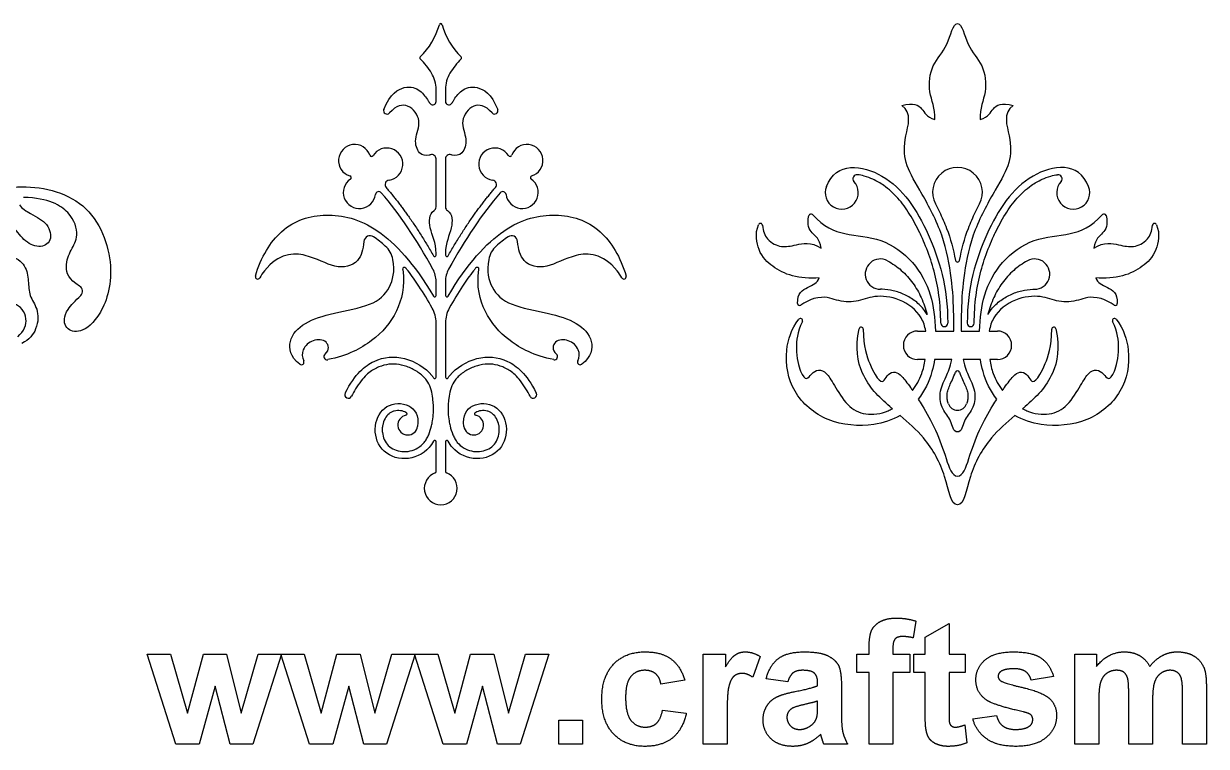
# Model space of a CAD drawing. Extents: x -103 to 101, y -110 to 99.
# Drawn here: x -48.82 to -1.3, y -108.73 to -79.69 of the extents above; entities that cross this region are included whole.
import ezdxf

# ---------------------------------------------------------------- set-up
doc = ezdxf.new("R2010")
doc.units = 0
doc.header["$MEASUREMENT"] = 0
doc.layers.add('LAYER_03', color=5, linetype='CONTINUOUS')

msp = doc.modelspace()

# ---------------------------------------------------------------- linework, layer by layer
at = {"layer": 'LAYER_03'}
for p, q in [((-32.249, -82.814), (-32.249, -82.325)), ((-31.873, -82.325), (-31.873, -82.814)), ((-32.249, -87.049), (-32.249, -85.121)), ((-31.873, -85.121), (-31.873, -87.049)), ((-32.249, -88.983), (-32.249, -88.924)), ((-31.873, -88.924), (-31.873, -88.983)), ((-32.249, -90.604), (-32.249, -90.045)), ((-31.873, -90.045), (-31.873, -90.604)), ((-32.249, -93.89), (-32.249, -91.707)), ((-31.873, -91.707), (-31.873, -93.89)), ((-12.903, -92.037), (-12.577, -92.037)), ((-12.181, -92.037), (-11.447, -92.037)), ((-11.153, -92.037), (-10.419, -92.037)), ((-10.023, -92.037), (-9.697, -92.037)), ((-12.595, -93.182), (-12.903, -93.182)), ((-11.528, -93.182), (-12.222, -93.182)), ((-10.378, -93.182), (-11.072, -93.182)), ((-9.697, -93.182), (-10.005, -93.182)), ((-32.249, -97.685), (-32.249, -96.488)), ((-31.873, -96.488), (-31.873, -97.685)), ((-12.968, -103.695), (-13.076, -104.366)), ((-12.598, -104.343), (-11.641, -103.787)), ((-11.641, -103.787), (-11.641, -105.022)), ((-12.598, -105.022), (-12.598, -104.343)), ((-14.851, -105.022), (-14.851, -104.751)), ((-13.894, -104.772), (-13.894, -105.022)), ((-42.71, -108.633), (-43.863, -105.022)), ((-43.863, -105.022), (-42.926, -105.022)), ((-42.926, -105.022), (-42.243, -107.388)), ((-42.243, -107.388), (-41.601, -105.022)), ((-41.601, -105.022), (-40.674, -105.022)), ((-40.674, -105.022), (-40.082, -107.388)), ((-40.082, -107.388), (-39.397, -105.022)), ((-38.462, -105.022), (-39.613, -108.633)), ((-39.397, -105.022), (-38.462, -105.022)), ((-37.339, -108.633), (-38.493, -105.022)), ((-38.493, -105.022), (-37.556, -105.022)), ((-37.556, -105.022), (-36.872, -107.388)), ((-36.872, -107.388), (-36.231, -105.022)), ((-36.231, -105.022), (-35.304, -105.022)), ((-35.304, -105.022), (-34.712, -107.388)), ((-34.712, -107.388), (-34.027, -105.022)), ((-33.092, -105.022), (-34.243, -108.633)), ((-34.027, -105.022), (-33.092, -105.022)), ((-31.969, -108.633), (-33.122, -105.022)), ((-33.122, -105.022), (-32.185, -105.022)), ((-32.185, -105.022), (-31.502, -107.388)), ((-31.502, -107.388), (-30.861, -105.022)), ((-30.861, -105.022), (-29.933, -105.022)), ((-29.933, -105.022), (-29.342, -107.388)), ((-29.342, -107.388), (-28.656, -105.022)), ((-27.721, -105.022), (-28.872, -108.633)), ((-28.656, -105.022), (-27.721, -105.022)), ((-21.518, -108.633), (-21.518, -105.022)), ((-21.518, -105.022), (-20.622, -105.022)), ((-20.622, -105.022), (-20.622, -105.532)), ((-19.234, -105.111), (-19.527, -105.949)), ((-15.345, -105.763), (-15.345, -105.022)), ((-15.345, -105.022), (-14.851, -105.022)), ((-13.894, -105.022), (-13.215, -105.022)), ((-13.215, -105.022), (-13.215, -105.763)), ((-13.061, -105.763), (-13.061, -105.022)), ((-13.061, -105.022), (-12.598, -105.022)), ((-11.641, -105.022), (-10.993, -105.022)), ((-10.993, -105.022), (-10.993, -105.763)), ((-6.579, -108.633), (-6.579, -105.022)), ((-6.579, -105.022), (-5.715, -105.022)), ((-5.715, -105.022), (-5.715, -105.512)), ((-14.851, -105.763), (-15.345, -105.763)), ((-14.851, -108.633), (-14.851, -105.763)), ((-13.215, -105.763), (-13.894, -105.763)), ((-13.894, -105.763), (-13.894, -108.633)), ((-12.598, -105.763), (-13.061, -105.763)), ((-12.598, -107.354), (-12.598, -105.763)), ((-10.993, -105.763), (-11.641, -105.763)), ((-11.641, -105.763), (-11.641, -107.254)), ((-7.443, -105.917), (-8.339, -106.071)), ((-41.132, -106.311), (-41.763, -108.633)), ((-40.52, -108.633), (-41.132, -106.311)), ((-35.761, -106.311), (-36.392, -108.633)), ((-35.15, -108.633), (-35.761, -106.311)), ((-30.391, -106.311), (-31.022, -108.633)), ((-29.78, -108.633), (-30.391, -106.311)), ((-22.258, -106.071), (-23.215, -106.226)), ((-18.122, -106.133), (-18.987, -106.01)), ((-16.919, -106.287), (-16.919, -106.191)), ((-15.962, -106.324), (-15.962, -107.443)), ((-1.301, -106.317), (-1.301, -108.633)), ((-16.919, -107.095), (-16.919, -106.905)), ((-5.622, -106.878), (-5.622, -108.633)), ((-4.419, -108.633), (-4.419, -106.653)), ((-3.462, -106.898), (-3.462, -108.633)), ((-2.258, -108.633), (-2.258, -106.568)), ((-23.153, -107.275), (-22.197, -107.399)), ((-27.32, -108.633), (-27.32, -107.676)), ((-27.32, -107.676), (-26.363, -107.676)), ((-26.363, -107.676), (-26.363, -108.633)), ((-20.561, -107.516), (-20.561, -108.633)), ((-11.008, -107.863), (-10.931, -108.587)), ((-10.684, -107.615), (-9.727, -107.491)), ((-41.763, -108.633), (-42.71, -108.633)), ((-39.613, -108.633), (-40.52, -108.633)), ((-36.392, -108.633), (-37.339, -108.633)), ((-34.243, -108.633), (-35.15, -108.633)), ((-31.022, -108.633), (-31.969, -108.633)), ((-28.872, -108.633), (-29.78, -108.633)), ((-26.363, -108.633), (-27.32, -108.633)), ((-20.561, -108.633), (-21.518, -108.633)), ((-15.715, -108.633), (-16.672, -108.633)), ((-13.894, -108.633), (-14.851, -108.633)), ((-5.622, -108.633), (-6.579, -108.633)), ((-3.462, -108.633), (-4.419, -108.633)), ((-1.301, -108.633), (-2.258, -108.633))]:
    msp.add_line(p, q, dxfattribs=at)
for centre, radius, start, end in [((-34.95, -78.924), 2.946, 314.5557, 344.1929), ((-32.061, -79.742), 0.0565, 15.8071, 164.1929), ((-29.172, -78.924), 2.946, 195.8071, 225.4443), ((-32.844, -81.063), 0.0565, 134.5557, 225.4443), ((-34.95, -83.203), 2.946, 31.2192, 45.4443), ((-29.172, -83.203), 2.946, 134.5557, 148.7808), ((-31.279, -81.063), 0.0565, 314.5557, 45.4443), ((-33.501, -82.325), 1.252, 0, 31.2192), ((-30.621, -82.325), 1.252, 148.7808, 180), ((-34.224, -83.184), 0.134, 158.3751, 317.4456), ((-32.384, -82.814), 0.135, 225, 0), ((-31.738, -82.814), 0.135, 180, 315), ((-29.899, -83.184), 0.134, 222.5544, 21.6249), ((-35.521, -85.187), 0.648, 19.2786, 252.9312), ((-28.601, -85.187), 0.648, 287.0688, 160.7214), ((-34.843, -84.949), 0.0706, 199.2786, 328.0622), ((-34.233, -85.33), 0.648, 278.1354, 148.0623), ((-32.425, -85.121), 0.176, 360, 107.4174), ((-31.697, -85.121), 0.176, 72.5826, 180), ((-29.889, -85.33), 0.648, 31.9377, 261.8646), ((-29.28, -84.949), 0.0706, 211.9378, 340.7214), ((-11.3, -86.463), 1.003, 332.1869, 207.813), ((-35.329, -86.468), 0.648, 124.1476, 352.8398), ((-35.732, -85.874), 0.0706, 304.1476, 72.9312), ((-34.115, -86.153), 0.184, 98.1354, 220.6221), ((-30.007, -86.153), 0.184, 319.3779, 81.8646), ((-28.794, -86.468), 0.648, 187.1602, 55.8524), ((-28.39, -85.874), 0.0706, 107.0688, 235.8524), ((-15.338, -85.918), 0.165, 83.3657, 222.2124), ((-7.262, -85.918), 0.165, 317.7876, 96.6343), ((-34.552, -86.566), 0.134, 40.4965, 172.8398), ((-29.57, -86.566), 0.134, 7.1602, 139.5035), ((-15.951, -86.475), 0.663, 158.3246, 42.2141), ((-6.649, -86.475), 0.663, 137.7859, 21.6754), ((-32.425, -87.049), 0.176, 301.918, 359.9902), ((-31.697, -87.049), 0.176, 180.0098, 238.082), ((-17.185, -87.417), 0.084, 42.7176, 165.3759), ((-5.414, -87.417), 0.084, 14.6241, 137.2824), ((-19.219, -87.794), 0.084, 3.1042, 158.6339), ((-3.381, -87.794), 0.084, 21.3661, 176.8958), ((-34.903, -88.452), 0.245, 55.7514, 175.517), ((-29.219, -88.452), 0.245, 4.483, 124.2486), ((-34.914, -89.329), 0.944, 10.237, 48.5558), ((-29.208, -89.329), 0.944, 131.4442, 169.763), ((-32.306, -88.983), 0.0565, 209.8086, 360), ((-31.816, -88.983), 0.0565, 180, 330.1914), ((-14.399, -89.75), 0.609, 61.5407, 270), ((-11.3, -89.182), 0.084, 190.9653, 349.0347), ((-8.201, -89.75), 0.609, 270, 118.4593), ((-33.519, -89.552), 0.0743, 38.4423, 188.9356), ((-33.276, -90.045), 1.027, 0, 28.6868), ((-30.846, -90.045), 1.027, 151.3132, 180), ((-30.603, -89.552), 0.0743, 351.0644, 141.5577), ((-46.692, -90.437), 0.238, 314.5146, 59.726), ((-39.417, -89.853), 0.0939, 164.1956, 330.1444), ((-24.705, -89.853), 0.0939, 209.8556, 15.8044), ((-32.306, -90.604), 0.0565, 210.5962, 360), ((-31.816, -90.604), 0.0565, 180, 329.4038), ((-33.467, -91.707), 1.218, 0, 29.136), ((-30.655, -91.707), 1.218, 150.864, 180), ((-17.638, -90.922), 0.084, 182.7368, 300.758), ((-4.962, -90.922), 0.084, 239.242, 357.2632), ((-17.606, -91.616), 0.084, 334.0295, 141.5125), ((-4.994, -91.616), 0.084, 38.4875, 205.9705), ((-15.171, -91.964), 0.084, 0.4828, 167.7405), ((-12.903, -92.609), 0.572, 90, 270), ((-11.832, -91.719), 0.14, 180, 0), ((-10.767, -91.719), 0.14, 180, 0), ((-9.697, -92.609), 0.572, 270, 90), ((-7.429, -91.964), 0.084, 12.2595, 179.5172), ((-36.63, -93.063), 0.127, 130.3005, 281.1488), ((-27.493, -93.063), 0.127, 258.8512, 49.6995), ((-37.661, -93.286), 0.105, 232.9875, 29.0413), ((-26.461, -93.286), 0.105, 150.9587, 307.0125), ((-32.306, -93.89), 0.0565, 212.7422, 360), ((-31.816, -93.89), 0.0565, 180, 327.2578), ((-11.3, -93.721), 0.084, 20.6721, 159.3279), ((-35.775, -94.594), 0.141, 152.5979, 332.5979), ((-28.347, -94.594), 0.141, 207.4021, 27.4021), ((-11.3, -94.83), 0.39, 200.2585, 339.7418), ((-33.386, -95.814), 0.399, 101.0262, 352.0758), ((-33.473, -95.366), 0.0565, 281.0262, 57.7709), ((-30.737, -95.814), 0.399, 187.9242, 78.9738), ((-30.649, -95.366), 0.0565, 122.2291, 258.9738), ((-32.306, -96.488), 0.0565, 360, 152.0035), ((-31.816, -96.488), 0.0565, 27.9965, 180), ((-32.061, -98.359), 0.661, 109.9587, 270), ((-32.306, -97.685), 0.0565, 289.9587, 0), ((-32.061, -98.359), 0.661, 270, 70.0413), ((-31.816, -97.685), 0.0565, 180, 250.0413)]:
    msp.add_arc(centre, radius, start, end, dxfattribs=at)
for points, degree in [([(-12.205, -83.536), (-12.186, -83.08), (-12.515, -82.467), (-12.367, -81.302), (-11.651, -80.629), (-11.489, -79.685), (-11.3, -79.685)], 3), ([(-11.3, -79.685), (-11.111, -79.685), (-10.949, -80.629), (-10.233, -81.302), (-10.085, -82.467), (-10.414, -83.08), (-10.395, -83.536)], 3), ([(-13.533, -82.971), (-13.066, -82.847), (-12.669, -83.072), (-12.563, -83.43), (-12.205, -83.536)], 3), ([(-10.395, -83.536), (-10.037, -83.43), (-9.931, -83.072), (-9.534, -82.847), (-9.067, -82.971)], 3), ([(-32.376, -89.552), (-33.032, -88.352), (-33.725, -87.328), (-34.45, -86.479)], 3), ([(-34.255, -86.272), (-33.259, -87.433), (-32.355, -89.011)], 2), ([(-31.767, -89.011), (-30.863, -87.433), (-29.868, -86.272)], 2), ([(-29.672, -86.479), (-30.398, -87.328), (-31.09, -88.352), (-31.747, -89.552)], 3), ([(-34.289, -88.621), (-34.44, -88.487), (-34.599, -88.362), (-34.765, -88.249)], 3), ([(-29.357, -88.249), (-29.523, -88.362), (-29.682, -88.487), (-29.833, -88.621)], 3), ([(-14.404, -103.712), (-14.147, -103.571), (-13.755, -103.571)], 2), ([(-13.755, -103.571), (-13.353, -103.571), (-12.968, -103.695)], 2), ([(-14.755, -104.075), (-14.66, -103.852), (-14.404, -103.712)], 2), ([(-14.851, -104.751), (-14.851, -104.299), (-14.755, -104.075)], 2), ([(-13.805, -104.407), (-13.894, -104.502), (-13.894, -104.772)], 2), ([(-13.51, -104.312), (-13.716, -104.312), (-13.805, -104.407)], 2), ([(-13.076, -104.366), (-13.302, -104.312), (-13.51, -104.312)], 2), ([(-25.123, -105.43), (-24.654, -104.929), (-23.854, -104.929)], 2), ([(-23.854, -104.929), (-23.2, -104.929), (-22.813, -105.212)], 2), ([(-20.23, -105.05), (-20.056, -104.929), (-19.835, -104.929)], 2), ([(-19.835, -104.929), (-19.523, -104.929), (-19.234, -105.111)], 2), ([(-18.493, -105.194), (-18.143, -104.929), (-17.453, -104.929)], 2), ([(-17.453, -104.929), (-16.826, -104.929), (-16.519, -105.081)], 2), ([(-10.19, -105.252), (-9.82, -104.929), (-9.041, -104.929)], 2), ([(-9.041, -104.929), (-8.3, -104.929), (-7.94, -105.179)], 2), ([(-5.715, -105.512), (-5.243, -104.929), (-4.592, -104.929)], 2), ([(-4.592, -104.929), (-4.246, -104.929), (-3.992, -105.074)], 2), ([(-3.064, -105.074), (-2.79, -104.929), (-2.479, -104.929)], 2), ([(-2.479, -104.929), (-2.083, -104.929), (-1.809, -105.091)], 2), ([(-25.592, -106.831), (-25.592, -105.932), (-25.123, -105.43)], 2), ([(-22.813, -105.212), (-22.427, -105.494), (-22.258, -106.071)], 2), ([(-20.622, -105.532), (-20.405, -105.171), (-20.23, -105.05)], 2), ([(-18.987, -106.01), (-18.843, -105.459), (-18.493, -105.194)], 2), ([(-16.519, -105.081), (-16.212, -105.233), (-16.087, -105.466)], 2), ([(-16.087, -105.466), (-15.962, -105.7), (-15.962, -106.324)], 2), ([(-10.561, -106.047), (-10.561, -105.574), (-10.19, -105.252)], 2), ([(-7.94, -105.179), (-7.579, -105.429), (-7.443, -105.917)], 2), ([(-3.992, -105.074), (-3.737, -105.219), (-3.574, -105.512)], 2), ([(-3.574, -105.512), (-3.338, -105.219), (-3.064, -105.074)], 2), ([(-1.809, -105.091), (-1.535, -105.253), (-1.399, -105.567)], 2), ([(-24.425, -105.921), (-24.635, -106.172), (-24.635, -106.76)], 2), ([(-23.861, -105.67), (-24.214, -105.67), (-24.425, -105.921)], 2), ([(-23.429, -105.81), (-23.595, -105.67), (-23.861, -105.67)], 2), ([(-23.215, -106.226), (-23.262, -105.949), (-23.429, -105.81)], 2), ([(-20.276, -105.904), (-20.409, -106.015), (-20.485, -106.304)], 2), ([(-19.953, -105.794), (-20.144, -105.794), (-20.276, -105.904)], 2), ([(-19.527, -105.949), (-19.756, -105.794), (-19.953, -105.794)], 2), ([(-17.905, -105.773), (-18.039, -105.876), (-18.122, -106.133)], 2), ([(-17.53, -105.67), (-17.77, -105.67), (-17.905, -105.773)], 2), ([(-17.047, -105.79), (-17.175, -105.67), (-17.53, -105.67)], 2), ([(-16.919, -106.191), (-16.919, -105.909), (-17.047, -105.79)], 2), ([(-9.557, -105.715), (-9.666, -105.792), (-9.666, -105.913)], 2), ([(-9.666, -105.913), (-9.666, -106.016), (-9.571, -106.089)], 2), ([(-9.018, -105.608), (-9.394, -105.608), (-9.557, -105.715)], 2), ([(-8.557, -105.728), (-8.719, -105.608), (-9.018, -105.608)], 2), ([(-8.339, -106.071), (-8.396, -105.847), (-8.557, -105.728)], 2), ([(-5.299, -105.789), (-5.473, -105.908), (-5.547, -106.133)], 2), ([(-4.909, -105.67), (-5.126, -105.67), (-5.299, -105.789)], 2), ([(-4.624, -105.745), (-4.729, -105.67), (-4.909, -105.67)], 2), ([(-4.469, -105.973), (-4.519, -105.82), (-4.624, -105.745)], 2), ([(-3.132, -105.793), (-3.307, -105.915), (-3.385, -106.151)], 2), ([(-2.759, -105.67), (-2.958, -105.67), (-3.132, -105.793)], 2), ([(-2.356, -105.874), (-2.487, -105.67), (-2.759, -105.67)], 2), ([(-2.258, -106.568), (-2.258, -106.031), (-2.356, -105.874)], 2), ([(-1.399, -105.567), (-1.301, -105.799), (-1.301, -106.317)], 2), ([(-20.485, -106.304), (-20.561, -106.594), (-20.561, -107.516)], 2), ([(-17.825, -106.522), (-17.171, -106.396), (-16.919, -106.287)], 2), ([(-10.132, -106.866), (-10.561, -106.571), (-10.561, -106.047)], 2), ([(-9.571, -106.089), (-9.442, -106.186), (-8.681, -106.362)], 2), ([(-8.681, -106.362), (-7.92, -106.539), (-7.619, -106.792)], 2), ([(-5.547, -106.133), (-5.622, -106.357), (-5.622, -106.878)], 2), ([(-4.419, -106.653), (-4.419, -106.126), (-4.469, -105.973)], 2), ([(-3.385, -106.151), (-3.462, -106.388), (-3.462, -106.898)], 2), ([(-25.122, -108.223), (-25.592, -107.72), (-25.592, -106.831)], 2), ([(-24.635, -106.76), (-24.635, -107.414), (-24.42, -107.684)], 2), ([(-18.967, -107.112), (-18.825, -106.872), (-18.567, -106.745)], 2), ([(-18.567, -106.745), (-18.31, -106.617), (-17.825, -106.522)], 2), ([(-16.919, -106.905), (-17.095, -106.966), (-17.476, -107.051)], 2), ([(-8.665, -107.338), (-9.822, -107.078), (-10.132, -106.866)], 2), ([(-7.619, -106.792), (-7.32, -107.048), (-7.32, -107.507)], 2), ([(-23.398, -107.801), (-23.225, -107.648), (-23.153, -107.275)], 2), ([(-19.11, -107.658), (-19.11, -107.352), (-18.967, -107.112)], 2), ([(-17.974, -107.217), (-18.153, -107.35), (-18.153, -107.554)], 2), ([(-17.476, -107.051), (-17.857, -107.136), (-17.974, -107.217)], 2), ([(-16.954, -107.561), (-16.919, -107.438), (-16.919, -107.095)], 2), ([(-12.567, -108.035), (-12.598, -107.866), (-12.598, -107.354)], 2), ([(-11.641, -107.254), (-11.641, -107.707), (-11.623, -107.782)], 2), ([(-8.345, -107.466), (-8.416, -107.397), (-8.665, -107.338)], 2), ([(-24.42, -107.684), (-24.204, -107.954), (-23.842, -107.954)], 2), ([(-23.842, -107.954), (-23.57, -107.954), (-23.398, -107.801)], 2), ([(-22.197, -107.399), (-22.342, -108.055), (-22.755, -108.391)], 2), ([(-18.79, -108.423), (-19.11, -108.12), (-19.11, -107.658)], 2), ([(-18.153, -107.554), (-18.153, -107.754), (-18.01, -107.901)], 2), ([(-17.173, -107.877), (-17.007, -107.748), (-16.954, -107.561)], 2), ([(-15.962, -107.443), (-15.962, -107.92), (-15.91, -108.147)], 2), ([(-11.623, -107.782), (-11.604, -107.857), (-11.54, -107.905)], 2), ([(-11.383, -107.954), (-11.253, -107.954), (-11.008, -107.863)], 2), ([(-10.123, -108.427), (-10.552, -108.128), (-10.684, -107.615)], 2), ([(-9.727, -107.491), (-9.666, -107.764), (-9.48, -107.905)], 2), ([(-8.402, -107.908), (-8.277, -107.811), (-8.277, -107.649)], 2), ([(-8.277, -107.649), (-8.277, -107.538), (-8.345, -107.466)], 2), ([(-7.32, -107.507), (-7.32, -108.007), (-7.734, -108.366)], 2), ([(-23.864, -108.726), (-24.653, -108.726), (-25.122, -108.223)], 2), ([(-18.01, -107.901), (-17.867, -108.047), (-17.645, -108.047)], 2), ([(-17.645, -108.047), (-17.398, -108.047), (-17.173, -107.877)], 2), ([(-16.797, -108.242), (-17.041, -108.484), (-17.32, -108.605)], 2), ([(-16.763, -108.353), (-16.787, -108.269), (-16.797, -108.242)], 2), ([(-15.91, -108.147), (-15.858, -108.374), (-15.715, -108.633)], 2), ([(-12.435, -108.411), (-12.531, -108.272), (-12.567, -108.035)], 2), ([(-11.54, -107.905), (-11.476, -107.954), (-11.383, -107.954)], 2), ([(-9.48, -107.905), (-9.293, -108.047), (-8.958, -108.047)], 2), ([(-8.958, -108.047), (-8.589, -108.047), (-8.402, -107.908)], 2), ([(-22.755, -108.391), (-23.169, -108.726), (-23.864, -108.726)], 2), ([(-17.913, -108.726), (-18.469, -108.726), (-18.79, -108.423)], 2), ([(-17.32, -108.605), (-17.598, -108.726), (-17.913, -108.726)], 2), ([(-16.672, -108.633), (-16.709, -108.539), (-16.763, -108.353)], 2), ([(-12.135, -108.638), (-12.34, -108.55), (-12.435, -108.411)], 2), ([(-11.676, -108.726), (-11.93, -108.726), (-12.135, -108.638)], 2), ([(-10.931, -108.587), (-11.26, -108.726), (-11.676, -108.726)], 2), ([(-8.958, -108.726), (-9.694, -108.726), (-10.123, -108.427)], 2), ([(-7.734, -108.366), (-8.148, -108.726), (-8.958, -108.726)], 2)]:
    msp.add_open_spline(points, degree=degree, dxfattribs=at)
for points, knots in [([(-34.348, -83.135), (-34.093, -82.491), (-33.445, -82.125), (-32.856, -82.346), (-32.612, -82.708), (-32.515, -82.873), (-32.479, -82.909)], [1063.23241, 1063.23241, 1063.23241, 1063.23241, 1063.655204, 1064.105544, 1064.555885, 1064.712383, 1064.712383, 1064.712383, 1064.712383]), ([(-31.643, -82.909), (-31.607, -82.873), (-31.511, -82.708), (-31.267, -82.346), (-30.677, -82.125), (-30.03, -82.491), (-29.775, -83.135)], [1068.860475, 1068.860475, 1068.860475, 1068.860475, 1069.016973, 1069.467314, 1069.917654, 1070.340448, 1070.340448, 1070.340448, 1070.340448]), ([(-32.478, -84.953), (-32.491, -84.958), (-32.642, -85.001), (-32.947, -84.965), (-33.167, -84.345), (-32.786, -83.599), (-33.329, -82.866), (-33.838, -82.962), (-34.125, -83.274)], [1061.053876, 1061.053876, 1061.053876, 1061.053876, 1061.092394, 1061.48968, 1061.886966, 1062.284252, 1062.681538, 1063.035497, 1063.035497, 1063.035497, 1063.035497]), ([(-29.997, -83.274), (-30.284, -82.962), (-30.793, -82.866), (-31.336, -83.599), (-30.955, -84.345), (-31.175, -84.965), (-31.481, -85.001), (-31.631, -84.958), (-31.645, -84.953)], [1070.537361, 1070.537361, 1070.537361, 1070.537361, 1070.89132, 1071.288606, 1071.685892, 1072.083179, 1072.480465, 1072.518982, 1072.518982, 1072.518982, 1072.518982]), ([(-11.447, -92.037), (-11.445, -91.778), (-11.457, -90.899), (-11.53, -89.785), (-11.919, -87.944), (-12.887, -86.254), (-13.448, -85.272), (-13.463, -84.276), (-13.112, -83.279), (-13.533, -82.971)], [1303.369262, 1303.369262, 1303.369262, 1303.369262, 1303.739539, 1304.594055, 1305.44857, 1306.303086, 1307.157601, 1308.012117, 1308.866632, 1308.866632, 1308.866632, 1308.866632]), ([(-9.067, -82.971), (-9.488, -83.279), (-9.137, -84.276), (-9.151, -85.272), (-9.713, -86.254), (-10.681, -87.944), (-11.07, -89.785), (-11.143, -90.899), (-11.155, -91.778), (-11.153, -92.037)], [1317.580101, 1317.580101, 1317.580101, 1317.580101, 1318.434616, 1319.289132, 1320.143647, 1320.998163, 1321.852678, 1322.707194, 1323.077471, 1323.077471, 1323.077471, 1323.077471]), ([(-16.568, -86.23), (-16.164, -85.214), (-14.001, -85.51), (-12.367, -88.023), (-11.692, -90.278), (-11.692, -91.719)], [142.138361, 142.138361, 142.138361, 142.138361, 144.37907, 146.795876, 149.212682, 149.212682, 149.212682, 149.212682]), ([(-6.032, -86.23), (-6.436, -85.214), (-8.598, -85.51), (-10.233, -88.023), (-10.907, -90.278), (-10.907, -91.719)], [142.138361, 142.138361, 142.138361, 142.138361, 144.37907, 146.795876, 149.212682, 149.212682, 149.212682, 149.212682]), ([(-11.973, -91.719), (-11.973, -91.349), (-12.016, -90.643), (-12.217, -89.642), (-12.471, -88.883), (-12.683, -88.38), (-12.9, -87.908), (-13.197, -87.345), (-13.67, -86.689), (-14.181, -86.222), (-14.653, -85.948), (-15.013, -85.81), (-15.226, -85.765), (-15.319, -85.754)], [149.526842, 149.526842, 149.526842, 149.526842, 150.320483, 151.038659, 151.708434, 152.03186, 152.208853, 152.821264, 153.393008, 153.935036, 154.294107, 154.557313, 154.758191, 154.758191, 154.758191, 154.758191]), ([(-10.627, -91.719), (-10.627, -91.349), (-10.584, -90.643), (-10.383, -89.642), (-10.129, -88.883), (-9.917, -88.38), (-9.7, -87.908), (-9.403, -87.345), (-8.929, -86.689), (-8.419, -86.222), (-7.947, -85.948), (-7.587, -85.81), (-7.374, -85.765), (-7.281, -85.754)], [149.526842, 149.526842, 149.526842, 149.526842, 150.320483, 151.038659, 151.708434, 152.03186, 152.208853, 152.821264, 153.393008, 153.935036, 154.294107, 154.557313, 154.758191, 154.758191, 154.758191, 154.758191]), ([(-54.115, -90.041), (-53.297, -88.357), (-51.426, -86.809), (-48.981, -85.968), (-45.975, -86.757), (-45.04, -89.754), (-45.83, -91.675), (-46.672, -92.174), (-47.205, -91.908), (-47.229, -91.317), (-46.744, -90.822), (-46.525, -90.607)], [1672.479422, 1672.479422, 1672.479422, 1672.479422, 1673.896802, 1675.408163, 1676.919524, 1678.430885, 1679.942246, 1681.453608, 1682.964969, 1684.47633, 1685.347689, 1685.347689, 1685.347689, 1685.347689]), ([(-46.572, -90.231), (-47.032, -89.962), (-47.179, -89.372), (-46.92, -88.765), (-46.594, -88.245), (-46.83, -87.287), (-47.799, -86.7), (-48.821, -86.665)], [1685.644778, 1685.644778, 1685.644778, 1685.644778, 1686.350122, 1687.18071, 1688.011299, 1688.841887, 1689.620049, 1689.620049, 1689.620049, 1689.620049]), ([(-12.187, -86.931), (-12.133, -87.035), (-11.969, -87.356), (-11.642, -88.093), (-11.467, -88.761), (-11.382, -89.198)], [65.619905, 65.619905, 65.619905, 65.619905, 65.871514, 66.391124, 67.344901, 67.344901, 67.344901, 67.344901]), ([(-11.217, -89.198), (-11.133, -88.761), (-10.958, -88.093), (-10.631, -87.356), (-10.467, -87.035), (-10.412, -86.931)], [60.948441, 60.948441, 60.948441, 60.948441, 61.902218, 62.421828, 62.673357, 62.673357, 62.673357, 62.673357]), ([(-48.991, -86.963), (-48.9, -87.109), (-48.422, -87.396), (-47.817, -87.691), (-47.643, -88.456), (-48.201, -88.743), (-48.85, -88.411), (-49.242, -87.76), (-50.025, -87.256), (-50.851, -87.352), (-51.304, -87.843), (-51.053, -88.594), (-50.303, -88.911), (-49.329, -88.917), (-48.71, -89.394), (-48.618, -90.032), (-48.614, -90.629), (-48.24, -91.103), (-48.21, -91.869), (-48.592, -92.393), (-48.889, -92.534)], [1689.905849, 1689.905849, 1689.905849, 1689.905849, 1690.267967, 1690.845296, 1691.422624, 1691.999953, 1692.577282, 1693.154611, 1693.73194, 1694.309269, 1694.886597, 1695.463926, 1696.041255, 1696.618584, 1697.195913, 1697.773241, 1698.35057, 1698.927899, 1699.505228, 1699.930857, 1699.930857, 1699.930857, 1699.930857]), ([(-39.508, -89.828), (-39.291, -89.061), (-38.45, -87.726), (-36.708, -87.21), (-34.674, -87.665), (-33.132, -89.318), (-32.355, -90.632)], [1043.598314, 1043.598314, 1043.598314, 1043.598314, 1044.854595, 1046.339516, 1047.824436, 1049.245356, 1049.245356, 1049.245356, 1049.245356]), ([(-32.249, -88.924), (-32.249, -88.466), (-32.529, -88.029), (-32.542, -87.329), (-32.332, -87.198)], [1058.656507, 1058.656507, 1058.656507, 1058.656507, 1059.284418, 1059.760938, 1059.760938, 1059.760938, 1059.760938]), ([(-31.79, -87.198), (-31.58, -87.329), (-31.593, -88.029), (-31.873, -88.466), (-31.873, -88.924)], [1073.81192, 1073.81192, 1073.81192, 1073.81192, 1074.28844, 1074.916352, 1074.916352, 1074.916352, 1074.916352]), ([(-31.768, -90.632), (-30.991, -89.318), (-29.449, -87.665), (-27.415, -87.21), (-25.673, -87.726), (-24.831, -89.061), (-24.615, -89.828)], [1084.327502, 1084.327502, 1084.327502, 1084.327502, 1085.748422, 1087.233343, 1088.718263, 1089.974545, 1089.974545, 1089.974545, 1089.974545]), ([(-16.775, -88.706), (-16.848, -88.327), (-17.128, -88.147), (-17.369, -87.788), (-17.267, -87.395)], [1295.432702, 1295.432702, 1295.432702, 1295.432702, 1296.049981, 1296.603016, 1296.603016, 1296.603016, 1296.603016]), ([(-17.124, -87.36), (-16.661, -87.861), (-15.829, -88.208), (-14.357, -88.244), (-12.995, -89.224), (-12.314, -90.57), (-12.203, -91.513), (-12.181, -92.037)], [1296.731464, 1296.731464, 1296.731464, 1296.731464, 1297.889334, 1299.128327, 1300.367319, 1301.606311, 1302.845303, 1302.845303, 1302.845303, 1302.845303]), ([(-10.419, -92.037), (-10.396, -91.513), (-10.286, -90.57), (-9.605, -89.224), (-8.242, -88.244), (-6.771, -88.208), (-5.939, -87.861), (-5.476, -87.36)], [1323.60143, 1323.60143, 1323.60143, 1323.60143, 1324.840422, 1326.079414, 1327.318407, 1328.557399, 1329.715269, 1329.715269, 1329.715269, 1329.715269]), ([(-5.333, -87.395), (-5.231, -87.788), (-5.472, -88.147), (-5.752, -88.327), (-5.825, -88.706)], [1329.843717, 1329.843717, 1329.843717, 1329.843717, 1330.396752, 1331.014031, 1331.014031, 1331.014031, 1331.014031]), ([(-16.854, -89.895), (-17.236, -89.937), (-17.985, -89.874), (-18.754, -89.452), (-19.29, -88.958), (-19.443, -88.135), (-19.297, -87.763)], [1289.912046, 1289.912046, 1289.912046, 1289.912046, 1290.728695, 1291.545345, 1292.361994, 1292.988363, 1292.988363, 1292.988363, 1292.988363]), ([(-19.135, -87.789), (-19.123, -88.021), (-18.917, -88.46), (-18.353, -88.695), (-17.848, -88.59), (-17.196, -88.443), (-16.775, -88.706)], [1293.151233, 1293.151233, 1293.151233, 1293.151233, 1293.572167, 1294.192345, 1294.812524, 1295.432702, 1295.432702, 1295.432702, 1295.432702]), ([(-5.825, -88.706), (-5.404, -88.443), (-4.752, -88.59), (-4.246, -88.695), (-3.682, -88.46), (-3.477, -88.021), (-3.465, -87.789)], [1331.014031, 1331.014031, 1331.014031, 1331.014031, 1331.634209, 1332.254388, 1332.874566, 1333.2955, 1333.2955, 1333.2955, 1333.2955]), ([(-3.303, -87.763), (-3.157, -88.135), (-3.31, -88.958), (-3.846, -89.452), (-4.615, -89.874), (-5.363, -89.937), (-5.746, -89.895)], [1333.45837, 1333.45837, 1333.45837, 1333.45837, 1334.084738, 1334.901388, 1335.718038, 1336.534687, 1336.534687, 1336.534687, 1336.534687]), ([(-35.148, -88.433), (-35.174, -88.763), (-35.366, -89.383), (-36.312, -89.583), (-37.394, -88.881), (-38.631, -88.894), (-39.28, -89.802), (-39.336, -89.9)], [1040.402184, 1040.402184, 1040.402184, 1040.402184, 1040.976861, 1041.771963, 1042.567065, 1043.362167, 1043.453927, 1043.453927, 1043.453927, 1043.453927]), ([(-24.786, -89.9), (-24.842, -89.802), (-25.491, -88.894), (-26.728, -88.881), (-27.81, -89.583), (-28.756, -89.383), (-28.948, -88.763), (-28.974, -88.433)], [1090.118931, 1090.118931, 1090.118931, 1090.118931, 1090.210691, 1091.005793, 1091.800895, 1092.595997, 1093.170675, 1093.170675, 1093.170675, 1093.170675]), ([(-49.06, -92.271), (-48.791, -92.039), (-48.599, -91.438), (-49.149, -90.794), (-50.067, -91.037), (-50.891, -90.651), (-50.981, -89.573), (-51.622, -89.011), (-52.705, -89.114), (-53.576, -89.891), (-54.288, -91.17)], [1700.23972, 1700.23972, 1700.23972, 1700.23972, 1700.905969, 1701.770277, 1702.634586, 1703.498894, 1704.363202, 1705.22751, 1706.091819, 1706.888931, 1706.888931, 1706.888931, 1706.888931]), ([(-37.724, -93.371), (-38.116, -93.075), (-38.236, -92.37), (-37.584, -91.675), (-36.407, -91.302), (-34.769, -91.019), (-34.096, -90.416), (-33.896, -89.651), (-33.985, -89.161)], [1035.517934, 1035.517934, 1035.517934, 1035.517934, 1036.15119, 1036.839817, 1037.528443, 1038.21707, 1038.905696, 1039.473517, 1039.473517, 1039.473517, 1039.473517]), ([(-30.137, -89.161), (-30.226, -89.651), (-30.027, -90.416), (-29.353, -91.019), (-27.715, -91.302), (-26.538, -91.675), (-25.886, -92.37), (-26.006, -93.075), (-26.398, -93.371)], [1094.099342, 1094.099342, 1094.099342, 1094.099342, 1094.667162, 1095.355788, 1096.044415, 1096.733042, 1097.421668, 1098.054924, 1098.054924, 1098.054924, 1098.054924]), ([(-14.108, -89.215), (-13.911, -89.322), (-13.535, -89.583), (-13.078, -90.092), (-12.732, -90.698), (-12.58, -91.138), (-12.517, -91.369)], [49.129564, 49.129564, 49.129564, 49.129564, 49.60999, 50.104543, 50.584544, 51.098226, 51.098226, 51.098226, 51.098226]), ([(-8.491, -89.215), (-8.689, -89.322), (-9.065, -89.583), (-9.522, -90.092), (-9.868, -90.698), (-10.02, -91.138), (-10.083, -91.369)], [43.986659, 43.986659, 43.986659, 43.986659, 44.467085, 44.961637, 45.441639, 45.95532, 45.95532, 45.95532, 45.95532]), ([(-33.592, -89.564), (-33.485, -90.249), (-33.809, -91.408), (-34.694, -92.433), (-35.813, -93.031), (-36.605, -93.187)], [1137.378637, 1137.378637, 1137.378637, 1137.378637, 1138.278698, 1139.302193, 1140.273305, 1140.273305, 1140.273305, 1140.273305]), ([(-32.404, -91.115), (-32.572, -90.813), (-32.879, -90.3), (-33.25, -89.775), (-33.433, -89.541), (-33.461, -89.506)], [1136.251983, 1136.251983, 1136.251983, 1136.251983, 1136.802832, 1137.203344, 1137.274959, 1137.274959, 1137.274959, 1137.274959]), ([(-30.662, -89.506), (-30.69, -89.541), (-30.872, -89.775), (-31.243, -90.3), (-31.55, -90.813), (-31.719, -91.115)], [1102.781862, 1102.781862, 1102.781862, 1102.781862, 1102.853477, 1103.253989, 1103.804838, 1103.804838, 1103.804838, 1103.804838]), ([(-27.517, -93.187), (-28.31, -93.031), (-29.428, -92.433), (-30.313, -91.408), (-30.638, -90.249), (-30.53, -89.564)], [1099.783516, 1099.783516, 1099.783516, 1099.783516, 1100.754628, 1101.778123, 1102.678184, 1102.678184, 1102.678184, 1102.678184]), ([(-17.722, -90.926), (-17.742, -90.51), (-17.243, -90.238), (-16.933, -90.102), (-16.854, -89.895)], [1289.1239603, 1289.1239603, 1289.1239603, 1289.1239603, 1289.4816649, 1289.912046, 1289.912046, 1289.912046, 1289.912046]), ([(-5.746, -89.895), (-5.667, -90.102), (-5.357, -90.238), (-4.858, -90.51), (-4.878, -90.926)], [1336.534687, 1336.534687, 1336.534687, 1336.534687, 1336.9650681, 1337.3227727, 1337.3227727, 1337.3227727, 1337.3227727]), ([(-12.577, -92.037), (-12.609, -91.848), (-12.778, -91.316), (-13.616, -90.685), (-14.691, -90.582), (-15.343, -90.909), (-16.201, -90.834), (-16.638, -90.596), (-17.233, -90.779), (-17.595, -90.994)], [1285.428676, 1285.428676, 1285.428676, 1285.428676, 1285.750686, 1286.380527, 1287.010368, 1287.640209, 1288.27005, 1288.899891, 1289.000369, 1289.000369, 1289.000369, 1289.000369]), ([(-12.517, -91.369), (-12.549, -91.314), (-12.682, -91.116), (-12.975, -90.829), (-13.408, -90.566), (-13.867, -90.407), (-14.202, -90.363), (-14.376, -90.36), (-14.399, -90.36)], [45.95532, 45.95532, 45.95532, 45.95532, 46.093232, 46.462916, 46.826634, 47.174567, 47.496964, 47.546651, 47.546651, 47.546651, 47.546651]), ([(-10.083, -91.369), (-10.05, -91.314), (-9.918, -91.116), (-9.625, -90.829), (-9.191, -90.566), (-8.733, -90.407), (-8.398, -90.363), (-8.224, -90.36), (-8.201, -90.36)], [45.95532, 45.95532, 45.95532, 45.95532, 46.093232, 46.462916, 46.826634, 47.174567, 47.496964, 47.546651, 47.546651, 47.546651, 47.546651]), ([(-5.005, -90.994), (-5.366, -90.779), (-5.962, -90.596), (-6.399, -90.834), (-7.257, -90.909), (-7.909, -90.582), (-8.984, -90.685), (-9.821, -91.316), (-9.991, -91.848), (-10.023, -92.037)], [1337.446364, 1337.446364, 1337.446364, 1337.446364, 1337.546842, 1338.176683, 1338.806524, 1339.436365, 1340.066206, 1340.696047, 1341.018057, 1341.018057, 1341.018057, 1341.018057]), ([(-13.606, -95.427), (-13.918, -95.614), (-14.801, -95.919), (-16.597, -95.767), (-18.006, -94.539), (-18.298, -92.982), (-17.982, -91.954), (-17.672, -91.563)], [1264.304184, 1264.304184, 1264.304184, 1264.304184, 1265.137385, 1266.375951, 1267.614517, 1268.853083, 1269.737969, 1269.737969, 1269.737969, 1269.737969]), ([(-17.53, -91.652), (-17.742, -92.087), (-17.825, -92.89), (-17.606, -93.775), (-17.344, -94.027), (-17.187, -93.754), (-16.894, -93.545), (-16.559, -93.692), (-16.297, -94.142), (-15.731, -95.084), (-15.03, -95.451), (-14.318, -95.359), (-13.972, -95.19), (-13.917, -95.16)], [1269.913356, 1269.913356, 1269.913356, 1269.913356, 1270.370872, 1271.000713, 1271.630554, 1272.260395, 1272.890236, 1273.520077, 1274.149918, 1274.779759, 1275.4096, 1276.039441, 1276.160397, 1276.160397, 1276.160397, 1276.160397]), ([(-4.928, -91.563), (-4.618, -91.954), (-4.301, -92.982), (-4.594, -94.539), (-6.003, -95.767), (-7.798, -95.919), (-8.682, -95.614), (-8.994, -95.427)], [1251.65116, 1251.65116, 1251.65116, 1251.65116, 1252.536045, 1253.774611, 1255.013177, 1256.251744, 1257.084944, 1257.084944, 1257.084944, 1257.084944]), ([(-8.683, -95.16), (-8.628, -95.19), (-8.281, -95.359), (-7.57, -95.451), (-6.868, -95.084), (-6.303, -94.142), (-6.041, -93.692), (-5.706, -93.545), (-5.413, -93.754), (-5.256, -94.027), (-4.994, -93.775), (-4.775, -92.89), (-4.858, -92.087), (-5.069, -91.652)], [1245.228731, 1245.228731, 1245.228731, 1245.228731, 1245.349688, 1245.979529, 1246.609369, 1247.23921, 1247.869051, 1248.498892, 1249.128733, 1249.758574, 1250.388415, 1251.018256, 1251.475772, 1251.475772, 1251.475772, 1251.475772]), ([(-13.917, -95.16), (-13.95, -95.131), (-14.439, -94.709), (-15.181, -93.985), (-15.42, -92.714), (-15.253, -91.946)], [1276.160397, 1276.160397, 1276.160397, 1276.160397, 1276.258167, 1277.593301, 1278.647976, 1278.647976, 1278.647976, 1278.647976]), ([(-15.087, -91.963), (-15.081, -92.673), (-14.774, -93.557), (-14.41, -94.111), (-14.242, -94.055), (-14.108, -93.755), (-13.793, -93.644), (-13.555, -93.824), (-13.297, -94.145), (-13.132, -94.386), (-13.105, -94.427)], [1278.823128, 1278.823128, 1278.823128, 1278.823128, 1279.282153, 1279.869567, 1280.45698, 1281.044394, 1281.631807, 1282.219221, 1282.806634, 1282.920101, 1282.920101, 1282.920101, 1282.920101]), ([(-9.495, -94.427), (-9.467, -94.386), (-9.303, -94.145), (-9.045, -93.824), (-8.806, -93.644), (-8.492, -93.755), (-8.358, -94.055), (-8.19, -94.111), (-7.826, -93.557), (-7.519, -92.673), (-7.513, -91.963)], [1343.526631, 1343.526631, 1343.526631, 1343.526631, 1343.640098, 1344.227512, 1344.814925, 1345.402339, 1345.989752, 1346.577166, 1347.164579, 1347.623605, 1347.623605, 1347.623605, 1347.623605]), ([(-7.347, -91.946), (-7.18, -92.714), (-7.419, -93.985), (-8.161, -94.709), (-8.649, -95.131), (-8.683, -95.16)], [1347.798757, 1347.798757, 1347.798757, 1347.798757, 1348.853431, 1350.188565, 1350.286336, 1350.286336, 1350.286336, 1350.286336]), ([(-36.711, -92.966), (-36.511, -92.797), (-36.617, -92.363), (-37.214, -92.367), (-37.632, -92.714), (-37.643, -93.1), (-37.569, -93.235)], [1140.450152, 1140.450152, 1140.450152, 1140.450152, 1140.785023, 1141.170035, 1141.555047, 1141.849393, 1141.849393, 1141.849393, 1141.849393]), ([(-26.554, -93.235), (-26.479, -93.1), (-26.49, -92.714), (-26.908, -92.367), (-27.505, -92.363), (-27.611, -92.797), (-27.411, -92.966)], [1098.207428, 1098.207428, 1098.207428, 1098.207428, 1098.501773, 1098.886786, 1099.271798, 1099.606668, 1099.606668, 1099.606668, 1099.606668]), ([(-35.901, -94.529), (-35.492, -93.741), (-34.726, -93.108), (-33.524, -92.994), (-32.624, -93.536), (-32.376, -93.886), (-32.353, -93.921)], [1132.605172, 1132.605172, 1132.605172, 1132.605172, 1133.248146, 1133.930402, 1134.612658, 1134.687059, 1134.687059, 1134.687059, 1134.687059]), ([(-31.769, -93.921), (-31.746, -93.886), (-31.498, -93.536), (-30.598, -92.994), (-29.396, -93.108), (-28.63, -93.741), (-28.222, -94.529)], [1105.369762, 1105.369762, 1105.369762, 1105.369762, 1105.444163, 1106.126419, 1106.808674, 1107.451648, 1107.451648, 1107.451648, 1107.451648]), ([(-33.443, -95.318), (-33.45, -95.314), (-33.487, -95.292), (-33.564, -95.259), (-33.721, -95.224), (-33.888, -95.236), (-34.042, -95.292), (-34.179, -95.382), (-34.317, -95.554), (-34.393, -95.77), (-34.416, -95.964), (-34.408, -96.163), (-34.347, -96.404), (-34.18, -96.651), (-33.925, -96.817), (-33.672, -96.883), (-33.455, -96.886), (-33.234, -96.852), (-32.971, -96.746), (-32.752, -96.561), (-32.623, -96.369), (-32.515, -96.147), (-32.442, -95.903), (-32.383, -95.606), (-32.349, -95.327), (-32.355, -95.024), (-32.382, -94.717), (-32.433, -94.401), (-32.545, -94.127), (-32.693, -93.932), (-32.84, -93.794), (-33.016, -93.664), (-33.213, -93.552), (-33.421, -93.463), (-33.696, -93.38), (-34.045, -93.346), (-34.388, -93.414), (-34.653, -93.524), (-34.859, -93.639), (-35.066, -93.809), (-35.281, -94.05), (-35.478, -94.342), (-35.597, -94.557), (-35.65, -94.659)], [1126.967587, 1126.967587, 1126.967587, 1126.967587, 1126.981013, 1127.036176, 1127.101537, 1127.23493, 1127.29899, 1127.360587, 1127.493877, 1127.643556, 1127.722359, 1127.80281, 1127.961943, 1128.112433, 1128.26969, 1128.438085, 1128.524402, 1128.613031, 1128.793765, 1128.970966, 1129.062554, 1129.160105, 1129.363788, 1129.46671, 1129.643268, 1129.810164, 1129.948319, 1130.134758, 1130.318406, 1130.414662, 1130.522428, 1130.639562, 1130.761388, 1130.883164, 1131.000184, 1131.218115, 1131.435493, 1131.551923, 1131.67396, 1131.810515, 1131.977069, 1132.187806, 1132.369562, 1132.369562, 1132.369562, 1132.369562]), ([(-28.472, -94.659), (-28.525, -94.557), (-28.645, -94.342), (-28.841, -94.05), (-29.056, -93.809), (-29.263, -93.639), (-29.469, -93.524), (-29.734, -93.414), (-30.077, -93.346), (-30.426, -93.38), (-30.701, -93.463), (-30.909, -93.552), (-31.107, -93.664), (-31.282, -93.794), (-31.429, -93.932), (-31.577, -94.127), (-31.689, -94.401), (-31.741, -94.717), (-31.768, -95.024), (-31.773, -95.327), (-31.739, -95.606), (-31.68, -95.903), (-31.607, -96.147), (-31.499, -96.369), (-31.37, -96.561), (-31.152, -96.746), (-30.888, -96.852), (-30.667, -96.886), (-30.451, -96.883), (-30.197, -96.817), (-29.943, -96.651), (-29.775, -96.404), (-29.714, -96.163), (-29.706, -95.964), (-29.729, -95.77), (-29.806, -95.554), (-29.943, -95.382), (-30.08, -95.292), (-30.234, -95.236), (-30.401, -95.224), (-30.558, -95.259), (-30.635, -95.292), (-30.672, -95.314), (-30.68, -95.318)], [1107.687258, 1107.687258, 1107.687258, 1107.687258, 1107.869015, 1108.079752, 1108.246306, 1108.382861, 1108.504898, 1108.621328, 1108.838706, 1109.056637, 1109.173657, 1109.295433, 1109.417259, 1109.534393, 1109.642159, 1109.738415, 1109.922063, 1110.108502, 1110.246656, 1110.413553, 1110.590111, 1110.693033, 1110.896716, 1110.994267, 1111.085855, 1111.263056, 1111.44379, 1111.532419, 1111.618735, 1111.78713, 1111.944388, 1112.094878, 1112.254011, 1112.334462, 1112.413265, 1112.562944, 1112.696234, 1112.757831, 1112.821891, 1112.955284, 1113.020645, 1113.075808, 1113.089233, 1113.089233, 1113.089233, 1113.089233]), ([(-13.105, -94.427), (-12.954, -94.223), (-12.739, -93.835), (-12.626, -93.375), (-12.595, -93.182)], [1282.9201015, 1282.9201015, 1282.9201015, 1282.9201015, 1283.3752373, 1283.6917733, 1283.6917733, 1283.6917733, 1283.6917733]), ([(-12.222, -93.182), (-12.246, -93.345), (-12.361, -93.912), (-12.63, -94.452), (-12.881, -94.776)], [179.424607, 179.424607, 179.424607, 179.424607, 179.79058, 180.696651, 180.696651, 180.696651, 180.696651]), ([(-11.3, -96.094), (-11.472, -96.094), (-11.523, -95.59), (-11.926, -95.227), (-12.066, -94.523), (-11.782, -93.916), (-11.586, -93.496), (-11.528, -93.182)], [174.807528, 174.807528, 174.807528, 174.807528, 175.662044, 176.516559, 177.371074, 178.22559, 178.928749, 178.928749, 178.928749, 178.928749]), ([(-11.072, -93.182), (-11.013, -93.496), (-10.817, -93.916), (-10.534, -94.523), (-10.674, -95.227), (-11.077, -95.59), (-11.128, -96.094), (-11.3, -96.094)], [170.686307, 170.686307, 170.686307, 170.686307, 171.389466, 172.243982, 173.098497, 173.953013, 174.807528, 174.807528, 174.807528, 174.807528]), ([(-9.719, -94.776), (-9.97, -94.452), (-10.238, -93.912), (-10.354, -93.345), (-10.378, -93.182)], [184.587422, 184.587422, 184.587422, 184.587422, 185.493493, 185.859466, 185.859466, 185.859466, 185.859466]), ([(-10.005, -93.182), (-9.974, -93.375), (-9.861, -93.835), (-9.645, -94.223), (-9.495, -94.427)], [1342.7549592, 1342.7549592, 1342.7549592, 1342.7549592, 1343.0714952, 1343.526631, 1343.526631, 1343.526631, 1343.526631]), ([(-11.666, -94.966), (-11.684, -94.917), (-11.713, -94.805), (-11.724, -94.657), (-11.711, -94.53), (-11.68, -94.395), (-11.612, -94.213), (-11.498, -93.971), (-11.418, -93.796), (-11.379, -93.691)], [18.2867026, 18.2867026, 18.2867026, 18.2867026, 18.3984244, 18.5353824, 18.6025542, 18.6730805, 18.8334234, 19.0203523, 19.247862, 19.247862, 19.247862, 19.247862]), ([(-11.221, -93.691), (-11.182, -93.796), (-11.102, -93.971), (-10.988, -94.213), (-10.92, -94.395), (-10.889, -94.53), (-10.876, -94.657), (-10.886, -94.805), (-10.916, -94.917), (-10.934, -94.966)], [16.64722, 16.64722, 16.64722, 16.64722, 16.8747297, 17.0616586, 17.2220016, 17.2925279, 17.3596997, 17.4966576, 17.6083782, 17.6083782, 17.6083782, 17.6083782]), ([(-32.356, -96.461), (-32.405, -96.553), (-32.668, -96.951), (-33.507, -97.319), (-34.551, -96.883), (-34.813, -95.823), (-34.315, -94.934), (-33.306, -94.895), (-32.928, -95.422), (-32.99, -95.869)], [1121.76059, 1121.76059, 1121.76059, 1121.76059, 1121.951011, 1122.633266, 1123.315522, 1123.997778, 1124.680033, 1125.362289, 1125.966673, 1125.966673, 1125.966673, 1125.966673]), ([(-31.132, -95.869), (-31.194, -95.422), (-30.816, -94.895), (-29.807, -94.934), (-29.309, -95.823), (-29.571, -96.883), (-30.616, -97.319), (-31.455, -96.951), (-31.717, -96.553), (-31.766, -96.461)], [1114.090148, 1114.090148, 1114.090148, 1114.090148, 1114.694532, 1115.376788, 1116.059043, 1116.741299, 1117.423555, 1118.10581, 1118.296231, 1118.296231, 1118.296231, 1118.296231]), ([(-12.881, -94.776), (-12.831, -94.857), (-12.611, -95.215), (-12.15, -95.993), (-11.738, -97.198), (-11.53, -97.865), (-11.3, -97.865)], [180.696651, 180.696651, 180.696651, 180.696651, 180.879796, 181.46721, 182.054623, 182.642037, 182.642037, 182.642037, 182.642037]), ([(-11.3, -97.865), (-11.07, -97.865), (-10.862, -97.198), (-10.45, -95.993), (-9.989, -95.215), (-9.769, -94.857), (-9.719, -94.776)], [182.642037, 182.642037, 182.642037, 182.642037, 183.22945, 183.816863, 184.404277, 184.587422, 184.587422, 184.587422, 184.587422]), ([(-11.3, -99.02), (-11.579, -99.02), (-11.713, -97.86), (-12.473, -96.422), (-13.276, -95.71), (-13.606, -95.427)], [1260.694564, 1260.694564, 1260.694564, 1260.694564, 1262.029698, 1263.364832, 1264.304184, 1264.304184, 1264.304184, 1264.304184]), ([(-8.994, -95.427), (-9.324, -95.71), (-10.127, -96.422), (-10.887, -97.86), (-11.02, -99.02), (-11.3, -99.02)], [1257.084944, 1257.084944, 1257.084944, 1257.084944, 1258.024296, 1259.35943, 1260.694564, 1260.694564, 1260.694564, 1260.694564])]:
    msp.add_open_spline(points, degree=3, knots=knots, dxfattribs=at)

doc.saveas('drawing.dxf')
